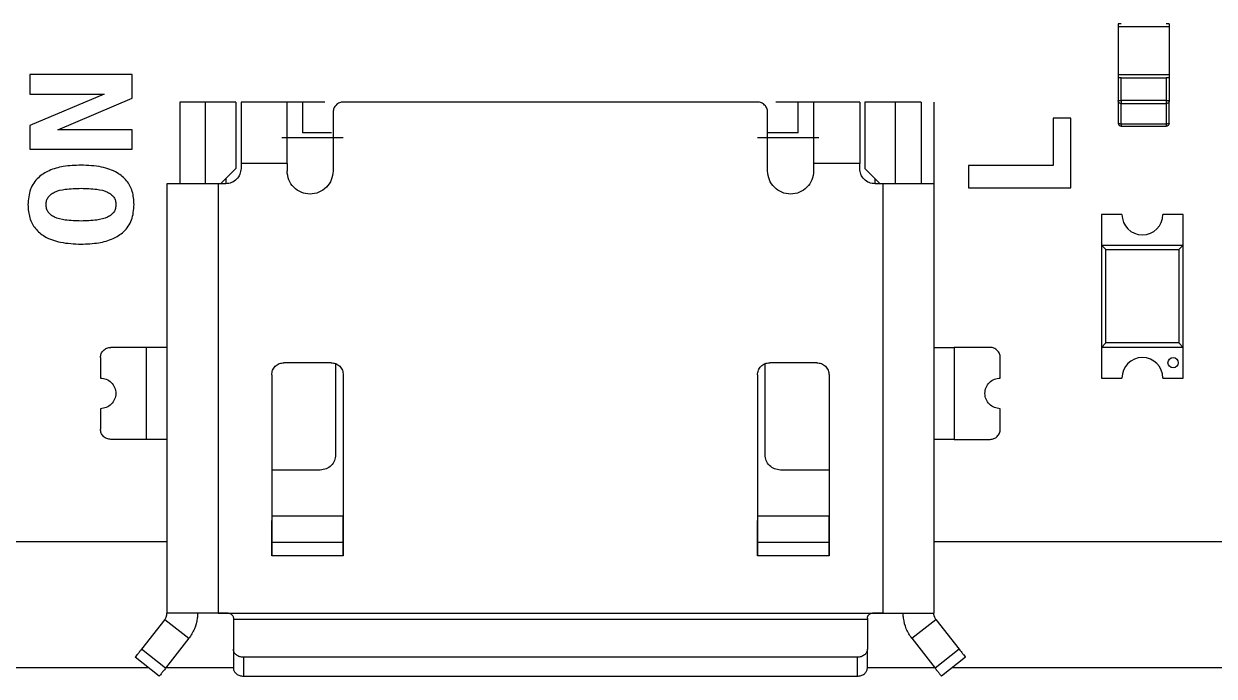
# Model space of a CAD drawing. Header units: millimetres. Extents: x 76 to 188, y 101 to 163.
# Drawn here: x 123.14 to 128.97, y 108.96 to 112.15 of the extents above; entities that cross this region are included whole.
import ezdxf

# ---------------------------------------------------------------- set-up
doc = ezdxf.new("R2010")
doc.units = ezdxf.units.MM

msp = doc.modelspace()

# ---------------------------------------------------------------- linework, layer by layer
at = {"color": 7, "linetype": 'Continuous', "lineweight": 25}
for p, q in [((128.4956, 112.1469), (128.4956, 112.1319)), ((128.4956, 112.1319), (128.4956, 111.8969)), ((128.7456, 112.1319), (128.4956, 112.1319)), ((128.7456, 112.1469), (128.7456, 112.1319)), ((128.7456, 112.1319), (128.7456, 111.8969)), ((123.1741, 111.8985), (123.1741, 111.803)), ((123.6741, 111.8985), (123.1741, 111.8985)), ((123.6741, 111.7827), (123.6741, 111.8985)), ((128.4956, 111.8969), (128.4956, 111.8819)), ((128.7456, 111.8969), (128.4956, 111.8969)), ((128.4956, 111.8819), (128.4956, 111.7714)), ((128.5101, 111.7714), (128.5101, 111.8819)), ((128.5101, 111.8819), (128.7311, 111.8819)), ((128.7311, 111.8819), (128.7311, 111.7714)), ((128.7453, 111.8819), (128.7453, 111.7719)), ((128.7456, 111.8969), (128.7456, 111.8819)), ((123.5376, 111.803), (123.1741, 111.6497)), ((123.1741, 111.803), (123.5376, 111.803)), ((123.3106, 111.6286), (123.6741, 111.7827)), ((123.9068, 111.7644), (123.9068, 111.3644)), ((124.1818, 111.7644), (124.0318, 111.7644)), ((124.0318, 111.7644), (124.0318, 111.3644)), ((124.1818, 111.7644), (124.1818, 111.4394)), ((124.4318, 111.7644), (124.2068, 111.7644)), ((124.6171, 111.7644), (124.5068, 111.7644)), ((124.5068, 111.7644), (124.5068, 111.6144)), ((126.7318, 111.7644), (124.7068, 111.7644)), ((126.9318, 111.7644), (126.8216, 111.7644)), ((126.9318, 111.6144), (126.9318, 111.7644)), ((127.2318, 111.7644), (127.0068, 111.7644)), ((127.2568, 111.7644), (127.2568, 111.4394)), ((127.4068, 111.7644), (127.2568, 111.7644)), ((127.4068, 111.3644), (127.4068, 111.7644)), ((127.5318, 111.7644), (127.5318, 111.3644)), ((128.7311, 111.7714), (128.5101, 111.7714)), ((124.6568, 111.7144), (124.6568, 111.4269)), ((126.7818, 111.4269), (126.7818, 111.7144)), ((128.5101, 111.7569), (128.7311, 111.7569)), ((123.1741, 111.6497), (123.1741, 111.5331)), ((127.5943, 111.6894), (127.5943, 111.4644)), ((128.2643, 111.686), (128.1773, 111.686)), ((128.1773, 111.686), (128.1773, 111.4535)), ((128.2643, 111.3451), (128.2643, 111.686)), ((128.7311, 111.6566), (128.5101, 111.6566)), ((128.5101, 111.6469), (128.7311, 111.6469)), ((123.6741, 111.6286), (123.3106, 111.6286)), ((123.6741, 111.5331), (123.6741, 111.6286)), ((124.7068, 111.5894), (124.4068, 111.5894)), ((124.6495, 111.6144), (124.5068, 111.6144)), ((127.0318, 111.5894), (126.7318, 111.5894)), ((126.9318, 111.6144), (126.7818, 111.6144)), ((123.1741, 111.5331), (123.6741, 111.5331)), ((124.1818, 111.4394), (124.1068, 111.3644)), ((124.2068, 111.4644), (124.2068, 111.4394)), ((124.4318, 111.4644), (124.2068, 111.4644)), ((124.4318, 111.4644), (124.4318, 111.4269)), ((127.0068, 111.4644), (127.0068, 111.4269)), ((127.2318, 111.4644), (127.0068, 111.4644)), ((127.2318, 111.4394), (127.2318, 111.4644)), ((127.2568, 111.4394), (127.3318, 111.3644)), ((128.1773, 111.4535), (127.7643, 111.4535)), ((127.7643, 111.4535), (127.7643, 111.3451)), ((123.8443, 111.3644), (123.8443, 109.2644)), ((124.0943, 111.3644), (124.0943, 109.2644)), ((124.1318, 111.3644), (124.0943, 111.3644)), ((124.1068, 111.3644), (124.0943, 111.3644)), ((124.1318, 111.3894), (124.1318, 111.3644)), ((127.3068, 111.3644), (127.3068, 111.3894)), ((127.3443, 111.3644), (127.3068, 111.3644)), ((127.3443, 111.3644), (127.3318, 111.3644)), ((127.3443, 111.3644), (127.3443, 109.2644)), ((127.5943, 111.3644), (127.5943, 109.2644)), ((127.7643, 111.3451), (128.2643, 111.3451)), ((128.4143, 111.2144), (128.4143, 111.0644)), ((128.5143, 111.2144), (128.4143, 111.2144)), ((128.8143, 111.2144), (128.7143, 111.2144)), ((128.8143, 111.0644), (128.8143, 111.2144)), ((128.4143, 111.0644), (128.4362, 111.0425)), ((128.4143, 111.0644), (128.8143, 111.0644)), ((128.4143, 111.0644), (128.4143, 110.5644)), ((128.8143, 111.0644), (128.7924, 111.0425)), ((128.8143, 110.5644), (128.8143, 111.0644)), ((128.4362, 111.0425), (128.7924, 111.0425)), ((128.4362, 110.5863), (128.4362, 111.0425)), ((128.7924, 111.0425), (128.7924, 110.5863)), ((123.7443, 110.5644), (123.5693, 110.5644)), ((123.7443, 110.1144), (123.7443, 110.5644)), ((127.6943, 110.5644), (127.6943, 110.1144)), ((127.8693, 110.5644), (127.6943, 110.5644)), ((128.4143, 110.5644), (128.4362, 110.5863)), ((128.8143, 110.5644), (128.4143, 110.5644)), ((128.4143, 110.5644), (128.4143, 110.4144)), ((128.7924, 110.5863), (128.4362, 110.5863)), ((128.8143, 110.5644), (128.7924, 110.5863)), ((128.8143, 110.4144), (128.8143, 110.5644)), ((123.5193, 110.5144), (123.5193, 110.4144)), ((124.6468, 110.4894), (124.4168, 110.4894)), ((124.6693, 110.4849), (124.6693, 110.0394)), ((126.7693, 110.0394), (126.7693, 110.4849)), ((127.0218, 110.4894), (126.7918, 110.4894)), ((127.9193, 110.4144), (127.9193, 110.5144)), ((124.3568, 110.4294), (124.3568, 109.7176)), ((124.7068, 110.4294), (124.7068, 109.7176)), ((126.7318, 110.4294), (126.7318, 109.7176)), ((127.0818, 110.4294), (127.0818, 109.7176)), ((128.4143, 110.4144), (128.5143, 110.4144)), ((128.7143, 110.4144), (128.8143, 110.4144)), ((123.5193, 110.2644), (123.5193, 110.1644)), ((127.9193, 110.1644), (127.9193, 110.2644)), ((123.7443, 110.1144), (123.5693, 110.1144)), ((127.6943, 110.1144), (127.8693, 110.1144)), ((124.5943, 109.9644), (124.3568, 109.9644)), ((127.0818, 109.9644), (126.8443, 109.9644)), ((124.3568, 109.7393), (124.3568, 109.6094)), ((124.7068, 109.7393), (124.3568, 109.7393)), ((124.7068, 109.6094), (124.7068, 109.7393)), ((126.7318, 109.7393), (126.7318, 109.6094)), ((127.0818, 109.7393), (126.7318, 109.7393)), ((127.0818, 109.6094), (127.0818, 109.7393)), ((124.3568, 109.7176), (124.3568, 109.5444)), ((124.3568, 109.5444), (124.3568, 109.7176)), ((124.7068, 109.7176), (124.7068, 109.5444)), ((124.7068, 109.7176), (124.7068, 109.5444)), ((126.7318, 109.7176), (126.7318, 109.5444)), ((126.7318, 109.5444), (126.7318, 109.7176)), ((127.0818, 109.7176), (127.0818, 109.5444)), ((127.0818, 109.7176), (127.0818, 109.5444)), ((121.2743, 109.6144), (123.8443, 109.6144)), ((124.3568, 109.6094), (124.3568, 109.5444)), ((124.7068, 109.6094), (124.3568, 109.6094)), ((124.7068, 109.5444), (124.7068, 109.6094)), ((126.7318, 109.6094), (126.7318, 109.5444)), ((127.0818, 109.6094), (126.7318, 109.6094)), ((127.0818, 109.5444), (127.0818, 109.6094)), ((127.5943, 109.6144), (130.1643, 109.6144)), ((124.7068, 109.5444), (124.3568, 109.5444)), ((127.0818, 109.5444), (126.7318, 109.5444)), ((124.1443, 109.2644), (124.0943, 109.2644)), ((124.0943, 109.2644), (124.1443, 109.2644)), ((124.1443, 109.2644), (127.2943, 109.2644)), ((127.2693, 109.2644), (127.3443, 109.2644)), ((127.3443, 109.2644), (127.2943, 109.2644)), ((123.8337, 109.2336), (123.7198, 109.0878)), ((123.8376, 109.2394), (123.8337, 109.2336)), ((123.8337, 109.2336), (123.9519, 109.1413)), ((124.1693, 109.2394), (124.1693, 109.2336)), ((124.1693, 109.2336), (124.1693, 109.0878)), ((127.2693, 109.2336), (124.1693, 109.2336)), ((127.2693, 109.2394), (127.2693, 109.2336)), ((127.2693, 109.2336), (127.2693, 109.0878)), ((127.4867, 109.1413), (127.6049, 109.2336)), ((127.6049, 109.2336), (127.601, 109.2394)), ((127.6049, 109.2336), (127.7188, 109.0878)), ((123.9519, 109.1413), (123.838, 108.9955)), ((127.4867, 109.1413), (127.6006, 108.9955)), ((123.838, 108.9955), (123.7198, 109.0878)), ((124.1693, 109.0878), (124.1693, 108.9955)), ((127.2693, 108.9955), (127.2693, 109.0878)), ((127.7188, 109.0878), (127.6006, 108.9955)), ((123.8072, 108.9561), (123.689, 109.0484)), ((127.2193, 109.0484), (124.2193, 109.0484)), ((124.2193, 109.0484), (124.2193, 108.9561)), ((127.2193, 109.0484), (127.2193, 108.9561)), ((127.7496, 109.0484), (127.6314, 108.9561)), ((119.9093, 108.9994), (123.7518, 108.9994)), ((123.8411, 108.9994), (124.1693, 108.9994)), ((127.2693, 108.9994), (127.5976, 108.9994)), ((127.6868, 108.9994), (131.5293, 108.9994)), ((124.2193, 108.9561), (127.2193, 108.9561))]:
    msp.add_line(p, q, dxfattribs=at)
msp.add_circle((128.7643, 110.4894), 0.025, dxfattribs=at)
for centre, start, end in [((128.6143, 111.2144), 180, 0), ((128.6143, 110.4144), 0, 180)]:
    msp.add_arc(centre, 0.1, start, end, dxfattribs=at)
for points in [[(128.5101, 112.1469), (128.5082, 112.1469), (128.5044, 112.1469), (128.4996, 112.1469), (128.4962, 112.1469), (128.4958, 112.1469), (128.4956, 112.1469)], [(128.7456, 112.1469), (128.7453, 112.1469), (128.7449, 112.1469), (128.7416, 112.1469), (128.7368, 112.1469), (128.733, 112.1469), (128.7311, 112.1469)], [(128.5101, 111.8819), (128.5082, 111.8819), (128.5044, 111.8819), (128.4996, 111.8819), (128.4962, 111.8819), (128.4958, 111.8819), (128.4956, 111.8819)], [(128.7456, 111.8819), (128.7453, 111.8819), (128.7449, 111.8819), (128.7416, 111.8819), (128.7368, 111.8819), (128.733, 111.8819), (128.7311, 111.8819)], [(124.0318, 111.7644), (124.0154, 111.7644), (123.9827, 111.7644), (123.9414, 111.7644), (123.9125, 111.7644), (123.9087, 111.7644), (123.9068, 111.7644)], [(124.2068, 111.7644), (124.2068, 111.7599), (124.2068, 111.7509), (124.2068, 111.6815), (124.2068, 111.5823), (124.2068, 111.5037), (124.2068, 111.4644)], [(124.4318, 111.4644), (124.4318, 111.5037), (124.4318, 111.5823), (124.4318, 111.6815), (124.4318, 111.7509), (124.4318, 111.7599), (124.4318, 111.7644)], [(124.5068, 111.7644), (124.497, 111.7644), (124.4773, 111.7644), (124.4525, 111.7644), (124.4352, 111.7644), (124.4329, 111.7644), (124.4318, 111.7644)], [(124.7068, 111.7644), (124.7003, 111.7636), (124.6872, 111.7621), (124.6706, 111.7506), (124.6591, 111.734), (124.6576, 111.7209), (124.6568, 111.7144)], [(126.7818, 111.7144), (126.7811, 111.7209), (126.7796, 111.734), (126.768, 111.7506), (126.7515, 111.7621), (126.7384, 111.7636), (126.7318, 111.7644)], [(127.0068, 111.7644), (127.0057, 111.7644), (127.0034, 111.7644), (126.9861, 111.7644), (126.9613, 111.7644), (126.9416, 111.7644), (126.9318, 111.7644)], [(127.0068, 111.7644), (127.0068, 111.7599), (127.0068, 111.7509), (127.0068, 111.6815), (127.0068, 111.5823), (127.0068, 111.5037), (127.0068, 111.4644)], [(127.2318, 111.7644), (127.2318, 111.7599), (127.2318, 111.7509), (127.2318, 111.6815), (127.2318, 111.5823), (127.2318, 111.5037), (127.2318, 111.4644)], [(127.5318, 111.7644), (127.5299, 111.7644), (127.5262, 111.7644), (127.4973, 111.7644), (127.456, 111.7644), (127.4232, 111.7644), (127.4068, 111.7644)], [(127.5943, 111.7644), (127.5943, 111.7633), (127.5943, 111.761), (127.5943, 111.7437), (127.5943, 111.7189), (127.5943, 111.6992), (127.5943, 111.6894)], [(128.5101, 111.7569), (128.5082, 111.7571), (128.5044, 111.7575), (128.4996, 111.7609), (128.4962, 111.7657), (128.4958, 111.7695), (128.4956, 111.7714)], [(128.4956, 111.7714), (128.4956, 111.7699), (128.4956, 111.7669), (128.4956, 111.743), (128.4956, 111.7078), (128.4956, 111.6769), (128.4956, 111.6614)], [(128.4956, 111.7714), (128.4958, 111.7714), (128.4962, 111.7714), (128.4996, 111.7714), (128.5044, 111.7714), (128.5082, 111.7714), (128.5101, 111.7714)], [(128.5101, 111.7714), (128.5101, 111.7695), (128.5101, 111.7657), (128.5101, 111.7609), (128.5101, 111.7575), (128.5101, 111.7571), (128.5101, 111.7569)], [(128.7456, 111.7714), (128.7453, 111.7695), (128.7449, 111.7657), (128.7416, 111.7609), (128.7368, 111.7575), (128.733, 111.7571), (128.7311, 111.7569)], [(128.7311, 111.7714), (128.7311, 111.7695), (128.7311, 111.7657), (128.7311, 111.7609), (128.7311, 111.7575), (128.7311, 111.7571), (128.7311, 111.7569)], [(128.7311, 111.7714), (128.733, 111.7714), (128.7368, 111.7714), (128.7416, 111.7714), (128.7449, 111.7714), (128.7453, 111.7714), (128.7456, 111.7714)], [(128.7456, 111.6614), (128.7456, 111.6769), (128.7456, 111.7078), (128.7456, 111.743), (128.7456, 111.7669), (128.7456, 111.7699), (128.7456, 111.7714)], [(128.5101, 111.6566), (128.5101, 111.6707), (128.5101, 111.6989), (128.5101, 111.731), (128.5101, 111.7528), (128.5101, 111.7555), (128.5101, 111.7569)], [(128.7311, 111.7569), (128.7311, 111.7555), (128.7311, 111.7528), (128.7311, 111.731), (128.7311, 111.6989), (128.7311, 111.6707), (128.7311, 111.6566)], [(128.5101, 111.6566), (128.5082, 111.6567), (128.5044, 111.6568), (128.4996, 111.6579), (128.4962, 111.6595), (128.4958, 111.6608), (128.4956, 111.6614)], [(128.4956, 111.6614), (128.4958, 111.6595), (128.4962, 111.6557), (128.4996, 111.6509), (128.5044, 111.6475), (128.5082, 111.6471), (128.5101, 111.6469)], [(128.5101, 111.6566), (128.5101, 111.6552), (128.5101, 111.6525), (128.5101, 111.6494), (128.5101, 111.6473), (128.5101, 111.647), (128.5101, 111.6469)], [(128.7456, 111.6614), (128.7453, 111.6608), (128.7449, 111.6595), (128.7416, 111.6579), (128.7368, 111.6568), (128.733, 111.6567), (128.7311, 111.6566)], [(128.7311, 111.6469), (128.733, 111.6471), (128.7368, 111.6475), (128.7416, 111.6509), (128.7449, 111.6557), (128.7453, 111.6595), (128.7456, 111.6614)], [(128.7311, 111.6566), (128.7311, 111.6552), (128.7311, 111.6525), (128.7311, 111.6494), (128.7311, 111.6473), (128.7311, 111.647), (128.7311, 111.6469)], [(124.2068, 111.4394), (124.2057, 111.4296), (124.2034, 111.4099), (124.1861, 111.3851), (124.1613, 111.3678), (124.1416, 111.3655), (124.1318, 111.3644)], [(124.6568, 111.4269), (124.6551, 111.4122), (124.6517, 111.3827), (124.6257, 111.3453), (124.5885, 111.3202), (124.5443, 111.3115), (124.5001, 111.3202), (124.4629, 111.3453), (124.4369, 111.3827), (124.4335, 111.4122), (124.4318, 111.4269)], [(127.0068, 111.4269), (127.0051, 111.4122), (127.0017, 111.3827), (126.9757, 111.3453), (126.9385, 111.3202), (126.8943, 111.3115), (126.8501, 111.3202), (126.8129, 111.3453), (126.7869, 111.3827), (126.7835, 111.4122), (126.7818, 111.4269)], [(127.3068, 111.3644), (127.297, 111.3655), (127.2773, 111.3678), (127.2525, 111.3851), (127.2352, 111.4099), (127.2329, 111.4296), (127.2318, 111.4394)], [(127.5943, 111.4644), (127.5943, 111.4513), (127.5943, 111.4251), (127.5943, 111.392), (127.5943, 111.3689), (127.5943, 111.3659), (127.5943, 111.3644)], [(124.0943, 111.3644), (124.0616, 111.3644), (123.996, 111.3644), (123.9134, 111.3644), (123.8556, 111.3644), (123.8481, 111.3644), (123.8443, 111.3644)], [(127.5943, 111.3644), (127.5906, 111.3644), (127.583, 111.3644), (127.5252, 111.3644), (127.4426, 111.3644), (127.3771, 111.3644), (127.3443, 111.3644)], [(123.5193, 110.5144), (123.5201, 110.5209), (123.5216, 110.534), (123.5331, 110.5506), (123.5497, 110.5621), (123.5628, 110.5636), (123.5693, 110.5644)], [(123.8443, 110.5644), (123.8428, 110.5644), (123.8398, 110.5644), (123.8167, 110.5644), (123.7836, 110.5644), (123.7574, 110.5644), (123.7443, 110.5644)], [(127.5943, 110.5644), (127.5958, 110.5644), (127.5988, 110.5644), (127.6219, 110.5644), (127.655, 110.5644), (127.6812, 110.5644), (127.6943, 110.5644)], [(127.9193, 110.5144), (127.9186, 110.5209), (127.9171, 110.534), (127.9055, 110.5506), (127.889, 110.5621), (127.8759, 110.5636), (127.8693, 110.5644)], [(124.3568, 110.4294), (124.3577, 110.4373), (124.3595, 110.453), (124.3734, 110.4728), (124.3932, 110.4867), (124.409, 110.4885), (124.4168, 110.4894)], [(124.6468, 110.4894), (124.6547, 110.4885), (124.6704, 110.4867), (124.6902, 110.4728), (124.7041, 110.453), (124.7059, 110.4373), (124.7068, 110.4294)], [(126.7318, 110.4294), (126.7327, 110.4373), (126.7345, 110.453), (126.7484, 110.4728), (126.7682, 110.4867), (126.784, 110.4885), (126.7918, 110.4894)], [(127.0218, 110.4894), (127.0297, 110.4885), (127.0454, 110.4867), (127.0652, 110.4728), (127.0791, 110.453), (127.0809, 110.4373), (127.0818, 110.4294)], [(123.5193, 110.4144), (123.5291, 110.4133), (123.5488, 110.411), (123.5737, 110.3937), (123.5904, 110.3689), (123.5963, 110.3394), (123.5904, 110.3099), (123.5737, 110.2851), (123.5488, 110.2678), (123.5291, 110.2655), (123.5193, 110.2644)], [(127.9193, 110.2644), (127.9095, 110.2655), (127.8899, 110.2678), (127.8649, 110.2851), (127.8482, 110.3099), (127.8424, 110.3394), (127.8482, 110.3689), (127.8649, 110.3937), (127.8899, 110.411), (127.9095, 110.4133), (127.9193, 110.4144)], [(123.5693, 110.1144), (123.5628, 110.1151), (123.5497, 110.1166), (123.5331, 110.1282), (123.5216, 110.1447), (123.5201, 110.1578), (123.5193, 110.1644)], [(127.8693, 110.1144), (127.8759, 110.1151), (127.889, 110.1166), (127.9055, 110.1282), (127.9171, 110.1447), (127.9186, 110.1578), (127.9193, 110.1644)], [(123.8443, 110.1144), (123.8428, 110.1144), (123.8398, 110.1144), (123.8167, 110.1144), (123.7836, 110.1144), (123.7574, 110.1144), (123.7443, 110.1144)], [(127.6943, 110.1144), (127.6812, 110.1144), (127.655, 110.1144), (127.6219, 110.1144), (127.5988, 110.1144), (127.5958, 110.1144), (127.5943, 110.1144)], [(124.6693, 110.0394), (124.6682, 110.0296), (124.6659, 110.0099), (124.6486, 109.9851), (124.6238, 109.9678), (124.6041, 109.9655), (124.5943, 109.9644)], [(126.8443, 109.9644), (126.8345, 109.9655), (126.8148, 109.9678), (126.79, 109.9851), (126.7727, 110.0099), (126.7704, 110.0296), (126.7693, 110.0394)], [(124.0943, 109.2644), (124.0616, 109.2644), (123.996, 109.2644), (123.9134, 109.2644), (123.8556, 109.2644), (123.8481, 109.2644), (123.8443, 109.2644)], [(127.3443, 109.2644), (127.3771, 109.2644), (127.4426, 109.2644), (127.5252, 109.2644), (127.583, 109.2644), (127.5906, 109.2644), (127.5943, 109.2644)], [(123.9927, 109.2394), (123.9893, 109.2217), (123.9823, 109.1862), (123.962, 109.1562), (123.9519, 109.1413)], [(127.4867, 109.1413), (127.4766, 109.1562), (127.4563, 109.1862), (127.4494, 109.2217), (127.4459, 109.2394)], [(123.7198, 109.0878), (123.7158, 109.0827), (123.7077, 109.0723), (123.6975, 109.0593), (123.6904, 109.0502), (123.6895, 109.049), (123.689, 109.0484)], [(124.2193, 109.0484), (124.2128, 109.049), (124.1997, 109.0502), (124.1831, 109.0593), (124.1716, 109.0723), (124.1701, 109.0827), (124.1693, 109.0878)], [(127.2693, 109.0878), (127.2686, 109.0827), (127.2671, 109.0723), (127.2555, 109.0593), (127.239, 109.0502), (127.2259, 109.049), (127.2193, 109.0484)], [(127.7188, 109.0878), (127.7228, 109.0827), (127.7309, 109.0723), (127.7411, 109.0593), (127.7482, 109.0502), (127.7491, 109.049), (127.7496, 109.0484)], [(123.838, 108.9955), (123.834, 108.9903), (123.8259, 108.98), (123.8157, 108.967), (123.8086, 108.9579), (123.8077, 108.9567), (123.8072, 108.9561)], [(124.1693, 108.9955), (124.1701, 108.9903), (124.1716, 108.98), (124.1831, 108.967), (124.1997, 108.9579), (124.2128, 108.9567), (124.2193, 108.9561)], [(127.2193, 108.9561), (127.2259, 108.9567), (127.239, 108.9579), (127.2555, 108.967), (127.2671, 108.98), (127.2686, 108.9903), (127.2693, 108.9955)], [(127.6006, 108.9955), (127.6046, 108.9903), (127.6127, 108.98), (127.6229, 108.967), (127.63, 108.9579), (127.6309, 108.9567), (127.6314, 108.9561)]]:
    msp.add_open_spline(points, degree=3, dxfattribs=at)
for points, knots in [([(123.4245, 111.4555), (123.3953, 111.4544), (123.342, 111.4525), (123.2697, 111.4327), (123.2111, 111.3965), (123.1704, 111.3368), (123.1667, 111.2881), (123.1648, 111.2624)], [0, 0, 0, 0, 0.238176, 0.436018, 0.605667, 0.792503, 1, 1, 1, 1]), ([(123.6839, 111.2624), (123.6824, 111.2844), (123.6797, 111.326), (123.65, 111.382), (123.5973, 111.425), (123.5192, 111.4517), (123.4582, 111.4541), (123.4245, 111.4555)], [0, 0, 0, 0, 0.178629, 0.338567, 0.502067, 0.724494, 1, 1, 1, 1]), ([(123.2537, 111.2624), (123.2541, 111.269), (123.2549, 111.2817), (123.2631, 111.2992), (123.2763, 111.3135), (123.3036, 111.3296), (123.3545, 111.3407), (123.3986, 111.3417), (123.4245, 111.3424)], [0, 0, 0, 0, 0.0934565, 0.1804872, 0.2695574, 0.3686112, 0.6292764, 1, 1, 1, 1]), ([(123.4245, 111.3424), (123.4503, 111.3417), (123.4943, 111.3407), (123.545, 111.3296), (123.5723, 111.3135), (123.5856, 111.2992), (123.5937, 111.2817), (123.5945, 111.269), (123.5949, 111.2624)], [0, 0, 0, 0, 0.3700131, 0.6307096, 0.7299458, 0.8191802, 0.9063713, 1, 1, 1, 1]), ([(123.1648, 111.2624), (123.1662, 111.2404), (123.169, 111.1988), (123.1987, 111.1428), (123.2514, 111.0998), (123.3296, 111.0731), (123.3907, 111.0707), (123.4245, 111.0693)], [0, 0, 0, 0, 0.1784441, 0.3382163, 0.5015587, 0.7240535, 1, 1, 1, 1]), ([(123.4245, 111.1824), (123.3986, 111.1831), (123.3545, 111.1841), (123.3036, 111.1952), (123.2763, 111.2113), (123.2631, 111.2256), (123.2549, 111.2431), (123.2541, 111.2558), (123.2537, 111.2624)], [0, 0, 0, 0, 0.370724, 0.631389, 0.730443, 0.819513, 0.906543, 1, 1, 1, 1]), ([(123.4245, 111.0693), (123.4536, 111.0704), (123.5069, 111.0723), (123.579, 111.0922), (123.6375, 111.1283), (123.6782, 111.188), (123.6819, 111.2367), (123.6839, 111.2624)], [0, 0, 0, 0, 0.237778, 0.43549, 0.605258, 0.792288, 1, 1, 1, 1]), ([(123.5949, 111.2624), (123.5945, 111.2558), (123.5937, 111.2431), (123.5856, 111.2256), (123.5723, 111.2113), (123.545, 111.1952), (123.4943, 111.1841), (123.4503, 111.1831), (123.4245, 111.1824)], [0, 0, 0, 0, 0.093629, 0.18082, 0.270054, 0.36929, 0.629987, 1, 1, 1, 1]), ([(123.8376, 109.2394), (123.8385, 109.241), (123.8401, 109.244), (123.8418, 109.2486), (123.843, 109.2529), (123.8438, 109.2568), (123.8442, 109.2601), (123.8443, 109.2626), (123.8443, 109.2641), (123.8443, 109.2643), (123.8443, 109.2644)], [0, 0, 0, 0, 0.131783, 0.255894, 0.376836, 0.499461, 0.626208, 0.748239, 0.871039, 1, 1, 1, 1]), ([(123.9943, 109.2644), (123.9943, 109.264), (123.9943, 109.2634), (123.9942, 109.2574), (123.9938, 109.2492), (123.9931, 109.2427), (123.9927, 109.2394)], [0, 0, 0, 0, 0.250784, 0.499957, 0.749608, 1, 1, 1, 1]), ([(124.1443, 109.2644), (124.1461, 109.2643), (124.1494, 109.2641), (124.1543, 109.2626), (124.1587, 109.2601), (124.1625, 109.2568), (124.1655, 109.2529), (124.1677, 109.2486), (124.1691, 109.244), (124.1692, 109.241), (124.1693, 109.2394)], [0, 0, 0, 0, 0.128983, 0.251791, 0.373815, 0.500545, 0.623188, 0.744136, 0.868241, 1, 1, 1, 1]), ([(127.2693, 109.2394), (127.2694, 109.241), (127.2695, 109.244), (127.2709, 109.2486), (127.2731, 109.2529), (127.2762, 109.2568), (127.2799, 109.2601), (127.2843, 109.2626), (127.2892, 109.2641), (127.2926, 109.2643), (127.2943, 109.2644)], [0, 0, 0, 0, 0.1317825, 0.2558941, 0.3768363, 0.4994609, 0.6262076, 0.7482385, 0.8710392, 1, 1, 1, 1]), ([(127.4459, 109.2394), (127.4455, 109.2427), (127.4448, 109.2492), (127.4444, 109.2574), (127.4443, 109.2634), (127.4443, 109.264), (127.4443, 109.2644)], [0, 0, 0, 0, 0.250438, 0.500165, 0.749262, 1, 1, 1, 1]), ([(127.601, 109.2394), (127.5995, 109.2423), (127.5973, 109.2468), (127.5957, 109.2527), (127.5947, 109.2574), (127.5945, 109.2612), (127.5943, 109.2639), (127.5943, 109.2642), (127.5943, 109.2644)], [0, 0, 0, 0, 0.243741, 0.369597, 0.499466, 0.6902, 0.830299, 1, 1, 1, 1])]:
    msp.add_open_spline(points, degree=3, knots=knots, dxfattribs=at)

doc.saveas('drawing.dxf')
